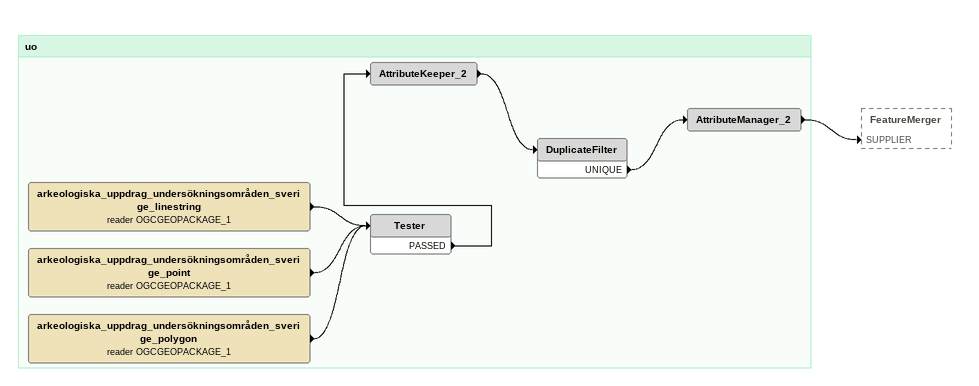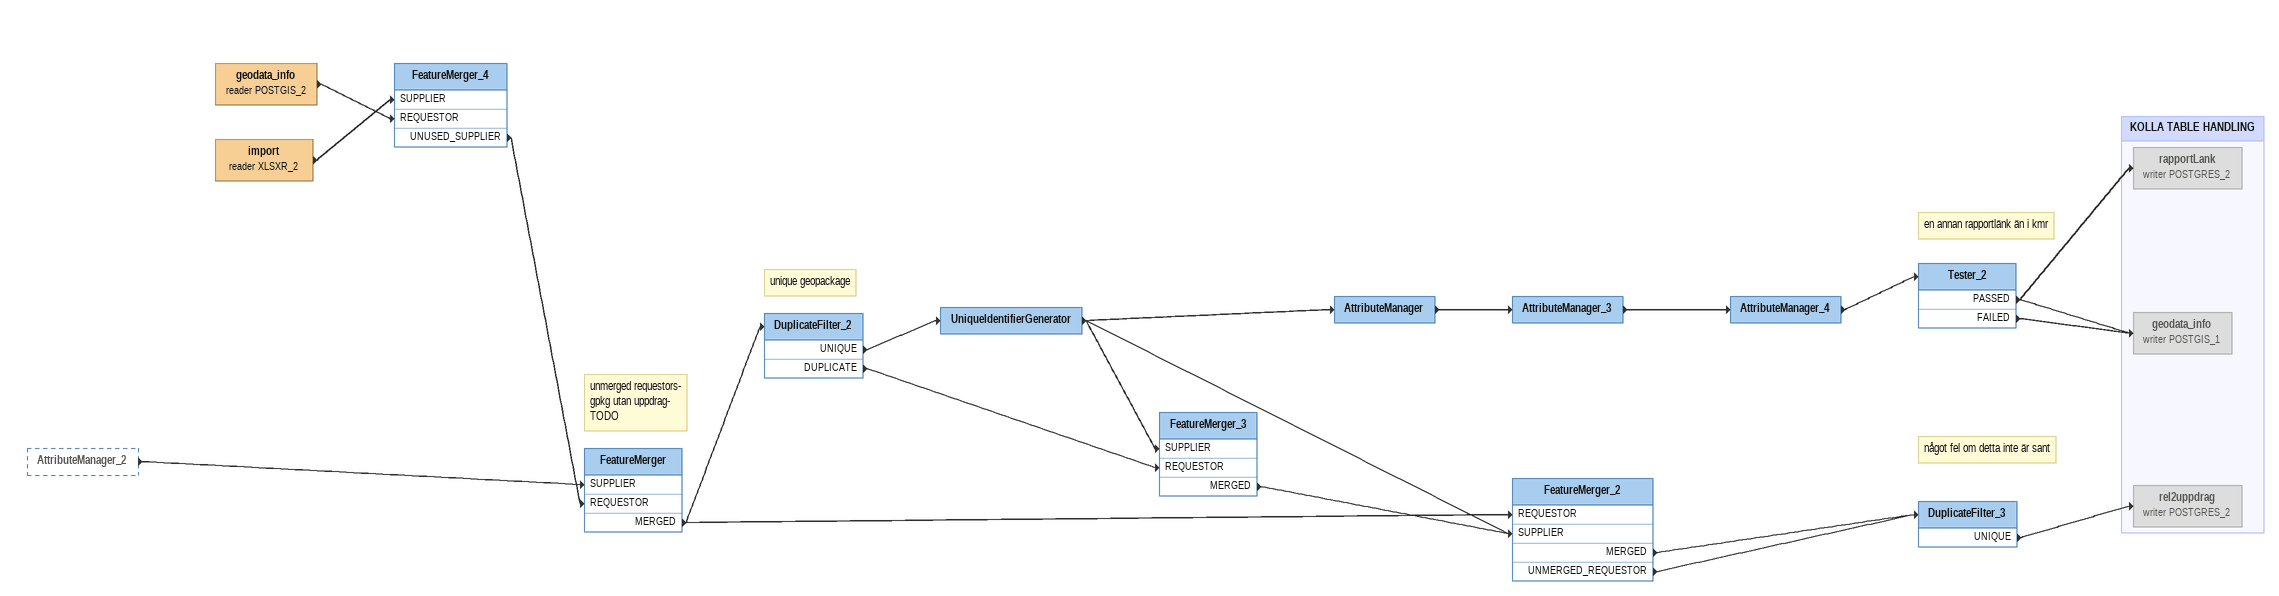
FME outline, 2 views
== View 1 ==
Bookmark: uo
arkeologiska_uppdrag_undersökningsområden_sverige_linestring (reader OGCGEOPACKAGE_1)
    -> Tester
arkeologiska_uppdrag_undersökningsområden_sverige_point (reader OGCGEOPACKAGE_1)
    -> Tester
arkeologiska_uppdrag_undersökningsområden_sverige_polygon (reader OGCGEOPACKAGE_1)
    -> Tester
Tester
    PASSED -> AttributeKeeper_2
AttributeKeeper_2
    -> DuplicateFilter
DuplicateFilter
    UNIQUE -> AttributeManager_2
AttributeManager_2
    -> FeatureMerger [SUPPLIER]

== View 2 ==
AttributeManager_2 [outside]
    -> FeatureMerger [SUPPLIER]
geodata_info (reader POSTGIS_2)
    -> FeatureMerger_4 [REQUESTOR]
import (reader XLSXR_2)
    -> FeatureMerger_4 [SUPPLIER]
FeatureMerger_4
    UNUSED_SUPPLIER -> FeatureMerger [REQUESTOR]
Note: unmerged requestors- / gpkg utan uppdrag- / TODO
FeatureMerger
    MERGED -> FeatureMerger_2 [REQUESTOR]
    MERGED -> DuplicateFilter_2
Note: unique geopackage
DuplicateFilter_2
    UNIQUE -> UniqueIdentifierGenerator
    DUPLICATE -> FeatureMerger_3 [REQUESTOR]
UniqueIdentifierGenerator
    -> AttributeManager
    -> FeatureMerger_2 [SUPPLIER]
    -> FeatureMerger_3 [SUPPLIER]
AttributeManager
    -> AttributeManager_3
AttributeManager_3
    -> AttributeManager_4
AttributeManager_4
    -> Tester_2
Note: en annan rapportlänk än i kmr
Tester_2
    PASSED -> rapportLank (writer POSTGRES_2)
    PASSED -> geodata_info (writer POSTGIS_1)
    FAILED -> geodata_info (writer POSTGIS_1)
FeatureMerger_3
    MERGED -> FeatureMerger_2 [SUPPLIER]
FeatureMerger_2
    MERGED -> DuplicateFilter_3
    UNMERGED_REQUESTOR -> DuplicateFilter_3
Note: något fel om detta inte är sant
DuplicateFilter_3
    UNIQUE -> rel2uppdrag (writer POSTGRES_2)

Bookmark: KOLLA TABLE HANDLING
rapportLank (writer POSTGRES_2) [off]
geodata_info (writer POSTGIS_1) [off]
rel2uppdrag (writer POSTGRES_2) [off]
